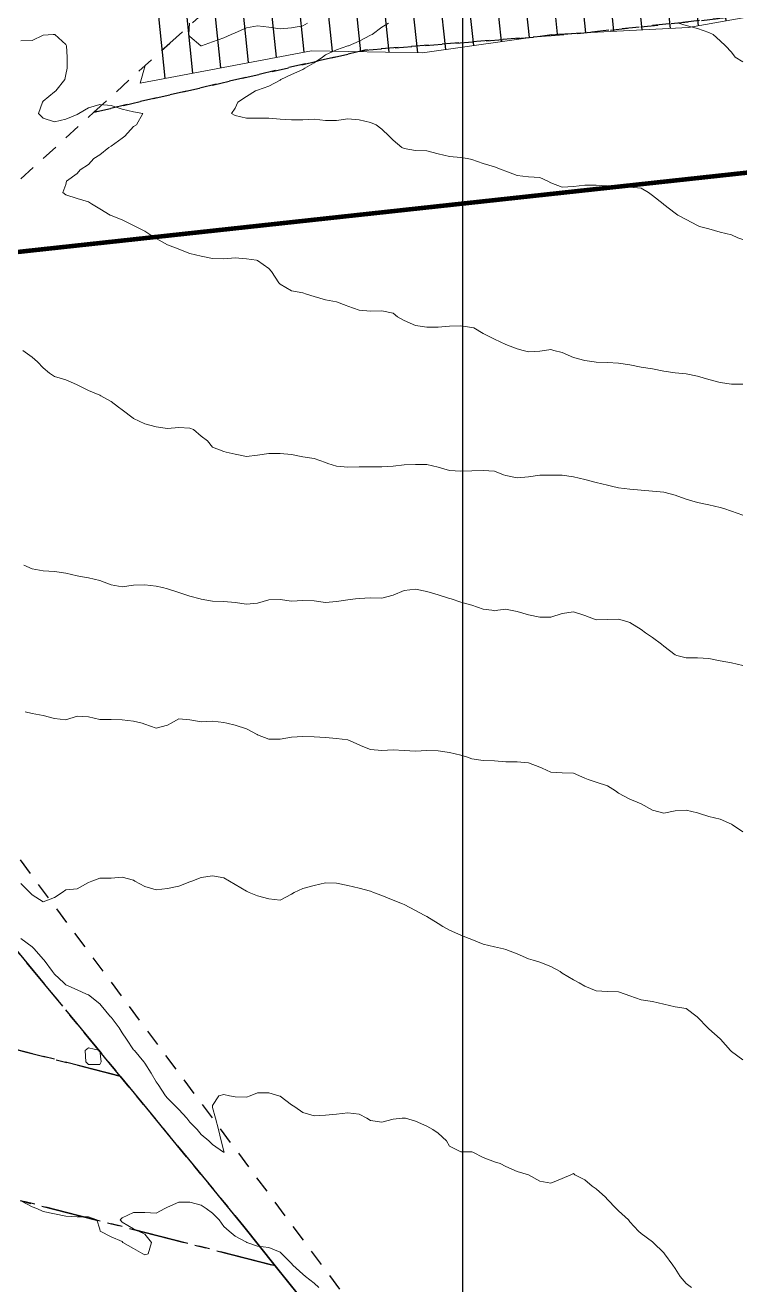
# Model space of a CAD drawing. Header units: centimetres. Extents: x 0 to 642158, y -847 to 649707.
# Drawn here: x 616811.4 to 616843.1, y 620998.4 to 621054.2 of the extents above; entities that cross this region are included whole.
import ezdxf

# ---------------------------------------------------------------- set-up
doc = ezdxf.new("R2010")
doc.units = ezdxf.units.CM
doc.header["$MEASUREMENT"] = 0
doc.linetypes.add('CENTERX2', pattern=[4, 2.5, -0.5, 0.5, -0.5])
doc.linetypes.add('JIS_02_0.7', pattern=[1.35, 0.75, -0.6])
for name, color, linetype, lineweight in [('MEV_layout inondation', 5, 'Continuous', 15), ('MEV_schema paysager_V', 7, 'Continuous', 20), ('WAL_parcellaire agricole', 7, 'JIS_02_0.7', 25), ('WAL_topographie 0.5', 253, 'Continuous', 20)]:
    doc.layers.add(name, color=color, linetype=linetype, lineweight=lineweight)
doc.layers.add('MEV_schema paysager_Ha', color=7, linetype='Continuous', lineweight=25, transparency=0.13)
doc.layers.add('SPW_parcellaire cadastral', color=7, linetype='CENTERX2', lineweight=25, true_color=0xff0542)
picture_1 = doc.add_image_def('image2.png', size_in_pixel=(6614, 11023))

msp = doc.modelspace()

# ---------------------------------------------------------------- hatches: boundary and pattern name
at = {"layer": 'MEV_schema paysager_Ha', "transparency": 33554687}
h = msp.add_hatch(dxfattribs=at)
h.set_pattern_fill('ANSI31', color=130, scale=10, angle=51)
h.paths.add_polyline_path([(616926.518, 621065.683), (616925.028, 621066.508), (616922.985, 621065.666), (616919.62, 621064.285), (616916.675, 621065.126), (616914.511, 621064.825), (616911.567, 621065.186), (616909.163, 621065.066), (616906.278, 621064.405), (616902.132, 621064.044), (616895.401, 621063.143), (616891.249, 621062.241), (616886.378, 621060.618), (616882.892, 621060.141), (616878.07, 621059.091), (616874.105, 621059.79), (616868.681, 621058.277), (616861.806, 621057.836), (616856.761, 621057.899), (616851.715, 621057.773), (616848.372, 621058.025), (616844.651, 621057.142), (616841.624, 621056.575), (616838.029, 621056.259), (616834.939, 621056.764), (616832.29, 621056.322), (616828.758, 621056.764), (616823.586, 621056.386), (616820.938, 621056.449), (616817.723, 621055.851), (616816.544, 621051.598), (616824.131, 621053.032), (616829.052, 621052.93), (616834.793, 621053.75), (616840.842, 621054.057), (616844.943, 621054.775), (616847.301, 621055.082), (616850.377, 621055.287), (616854.068, 621055.595), (616858.681, 621055.902), (616863.397, 621056.209), (616867.19, 621056.312), (616870.881, 621056.619), (616874.469, 621057.029), (616878.981, 621057.337), (616883.081, 621057.849), (616887.797, 621058.977), (616890.565, 621059.284), (616894.051, 621060.001), (616900.305, 621060.924), (616911.504, 621061.753), (616915.929, 621062.029), (616918.556, 621062.582), (616922.704, 621063.135), (616925.608, 621063.964), (616927.245, 621064.559)])

# ---------------------------------------------------------------- linework, layer by layer
at = {"layer": 'MEV_layout inondation', "const_width": 0.2}
msp.add_lwpolyline([(616900.942, 621085.199), (616869.556, 621081.82), (616818.373, 621077.958), (616791.092, 621080.131), (616754.688, 621092.309), (616742.718, 621101.924), (616722.412, 621069.444), (616695.48, 621070.085), (616668.547, 621046.793), (616701.256, 620999.929), (616753.203, 621003.561), (616805.513, 621043.508), (616905.775, 621054.403)], dxfattribs=at)
at = {"layer": 'MEV_schema paysager_V', "color": 130}
msp.add_lwpolyline([(616816.759, 621052.372), (616816.544, 621051.598), (616824.131, 621053.032), (616829.052, 621052.93), (616834.793, 621053.75), (616840.842, 621054.057), (616844.943, 621054.775), (616847.301, 621055.082), (616850.377, 621055.287), (616854.068, 621055.595), (616858.681, 621055.902), (616863.397, 621056.209), (616867.19, 621056.312), (616870.881, 621056.619), (616874.469, 621057.029), (616878.981, 621057.337), (616883.081, 621057.849), (616887.797, 621058.977), (616890.565, 621059.284), (616894.051, 621060.001), (616900.305, 621060.924)], dxfattribs=at)
at = {"layer": 'SPW_parcellaire cadastral'}
for points in [[(616828.62, 620991.602), (616822.528, 620999.222), (616821.141, 621000.957), (616815.653, 621007.62), (616810.697, 621013.64), (616809.106, 621015.572), (616786.411, 621043.132), (616810.649, 621053.21), (616808.947, 621069.085), (616828.325, 621057.997), (616866.877, 621060.38), (616914.934, 620908.409)], [(616815.653, 621007.62), (616778.899, 621016.995), (616770.866, 621019.044), (616772.263, 621024.51), (616780.32, 621022.555), (616809.106, 621015.572), (616810.697, 621013.64), (616815.653, 621007.62)], [(616769.271, 621012.806), (616770.866, 621019.044), (616778.899, 621016.995), (616815.653, 621007.62), (616821.141, 621000.957), (616822.528, 620999.222), (616777.304, 621010.757), (616769.271, 621012.806)], [(616769.271, 621012.806), (616777.304, 621010.757), (616822.528, 620999.222), (616828.62, 620991.602), (616793.824, 621000.297), (616791.884, 621000.781), (616775.782, 621004.804), (616767.739, 621006.814), (616769.271, 621012.806)]]:
    msp.add_lwpolyline(points, dxfattribs=at)
at = {"layer": 'WAL_parcellaire agricole'}
for points in [[(616814.49, 621050.306), (616817.853, 621053.369), (616824.051, 621058.886), (616835.557, 621059.83), (616843.551, 621060.681), (616879.102, 621062.459), (616881.452, 621057.429), (616875.386, 621056.217), (616844.023, 621054.647), (616836.053, 621053.8), (616826.496, 621053.049), (616814.49, 621050.306)], [(616953.143, 620711.971), (616858.38, 620827.209), (616864.438, 620861.876), (616868.32, 620884.334), (616867.933, 620903.376), (616866.056, 620918.251), (616863.43, 620932.75), (616860.116, 620946.437), (616856.142, 620953.121), (616843.946, 620973.289), (616803.523, 621027.534), (616798.272, 621035.533), (616814.49, 621050.306), (616826.496, 621053.049), (616836.053, 621053.8), (616844.023, 621054.647), (616875.386, 621056.217), (616881.452, 621057.429)]]:
    msp.add_lwpolyline(points, dxfattribs=at)
at = {"layer": 'WAL_topographie 0.5'}
for points in [[(616818.732, 621054.25), (616818.705, 621053.75), (616818.75, 621053.656), (616819.237, 621053.25), (616819.25, 621053.247), (616819.259, 621053.25), (616819.75, 621053.417), (616820.25, 621053.604), (616820.578, 621053.75), (616820.75, 621053.82), (616821.25, 621054.037), (616821.75, 621054.139), (616822.25, 621054.075), (616822.75, 621053.994), (616823.25, 621054.042), (616823.75, 621054.126), (616823.956, 621054.25)], [(616827.553, 621054.25), (616827.25, 621054.073), (616826.83, 621053.75), (616826.75, 621053.712), (616826.25, 621053.458), (616825.77, 621053.25), (616825.75, 621053.241), (616825.25, 621053.066), (616824.75, 621052.845), (616824.629, 621052.75), (616824.25, 621052.486), (616823.838, 621052.25), (616823.75, 621052.198), (616823.25, 621051.976), (616822.775, 621051.75), (616822.75, 621051.731), (616822.25, 621051.456), (616821.75, 621051.289), (616821.652, 621051.25), (616821.25, 621051.007), (616820.866, 621050.75), (616820.75, 621050.484), (616820.591, 621050.25), (616820.75, 621050.154), (616821.25, 621050.042), (616821.75, 621050.043), (616822.25, 621050.045), (616822.75, 621050.003), (616823.25, 621049.965), (616823.75, 621049.973), (616824.25, 621049.996), (616824.75, 621049.939), (616825.25, 621049.933), (616825.75, 621050.007), (616826.25, 621049.975), (616826.75, 621049.849), (616827.009, 621049.75), (616827.25, 621049.561), (616827.579, 621049.25), (616827.75, 621049.074), (616828.143, 621048.75), (616828.25, 621048.693), (616828.75, 621048.604), (616829.25, 621048.603), (616829.75, 621048.463), (616830.25, 621048.341), (616830.75, 621048.303), (616831.058, 621048.25), (616831.25, 621048.206), (616831.75, 621048.04), (616832.25, 621047.883), (616832.592, 621047.75), (616832.75, 621047.693), (616833.25, 621047.51), (616833.75, 621047.446), (616834.25, 621047.417), (616834.611, 621047.25), (616834.75, 621047.18), (616835.25, 621046.989), (616835.75, 621047.02), (616836.25, 621047.076), (616836.75, 621047.08), (616837.25, 621047.05), (616837.75, 621047.004), (616838.25, 621046.991), (616838.75, 621046.936), (616839.078, 621046.75), (616839.25, 621046.618), (616839.717, 621046.25), (616839.75, 621046.219), (616840.25, 621045.831), (616840.375, 621045.75), (616840.75, 621045.558), (616841.25, 621045.289), (616841.329, 621045.25), (616841.75, 621045.139), (616842.25, 621044.992), (616842.75, 621044.877), (616843.036, 621044.75), (616843.25, 621044.668)], [(616840.408, 621054.25), (616840.75, 621054.142), (616841.25, 621054.019), (616841.75, 621053.839), (616841.94, 621053.75), (616842.25, 621053.467), (616842.488, 621053.25), (616842.75, 621052.96), (616842.91, 621052.75), (616843.25, 621052.532)], [(616811.25, 621053.474), (616811.75, 621053.48), (616812.25, 621053.712), (616812.687, 621053.75), (616812.75, 621053.754), (616812.763, 621053.75), (616813.25, 621053.298), (616813.272, 621053.25), (616813.311, 621052.75), (616813.304, 621052.25), (616813.25, 621051.979), (616813.203, 621051.75), (616812.797, 621051.25), (616812.75, 621051.21), (616812.25, 621050.789), (616812.211, 621050.75), (616812.04, 621050.25), (616812.25, 621050.037), (616812.75, 621049.874), (616813.25, 621049.998), (616813.75, 621050.206), (616813.823, 621050.25), (616814.25, 621050.503), (616814.75, 621050.642), (616815.25, 621050.598), (616815.75, 621050.435), (616816.25, 621050.327), (616816.655, 621050.25), (616816.374, 621049.75), (616816.25, 621049.667), (616815.861, 621049.25), (616815.75, 621049.163), (616815.25, 621048.809), (616815.159, 621048.75), (616814.75, 621048.421), (616814.496, 621048.25), (616814.25, 621047.992), (616813.881, 621047.75), (616813.75, 621047.585), (616813.283, 621047.25), (616813.25, 621047.107), (616813.118, 621046.75), (616813.25, 621046.654), (616813.75, 621046.481), (616814.25, 621046.333), (616814.386, 621046.25), (616814.75, 621046.024), (616815.218, 621045.75), (616815.25, 621045.73), (616815.75, 621045.534), (616816.25, 621045.296), (616816.333, 621045.25), (616816.75, 621045.038), (616817.197, 621044.75), (616817.25, 621044.711), (616817.75, 621044.439), (616818.229, 621044.25), (616818.25, 621044.243), (616818.75, 621044.056), (616819.25, 621043.924), (616819.75, 621043.826), (616820.25, 621043.817), (616820.75, 621043.864), (616821.25, 621043.813), (616821.694, 621043.75), (616821.75, 621043.74), (616822.25, 621043.39), (616822.359, 621043.25), (616822.696, 621042.75), (616822.75, 621042.694), (616823.25, 621042.4), (616823.75, 621042.308), (616823.908, 621042.25), (616824.25, 621042.138), (616824.75, 621042), (616825.25, 621041.91), (616825.675, 621041.75), (616825.75, 621041.71), (616826.25, 621041.541), (616826.75, 621041.49), (616827.25, 621041.504), (616827.75, 621041.408), (616827.946, 621041.25), (616828.25, 621041.077), (616828.75, 621040.858), (616829.25, 621040.784), (616829.75, 621040.783), (616830.25, 621040.825), (616830.75, 621040.84), (616831.25, 621040.777), (616831.333, 621040.75), (616831.75, 621040.512), (616832.25, 621040.25), (616832.25, 621040.25), (616832.75, 621040.016), (616833.25, 621039.823), (616833.519, 621039.75), (616833.75, 621039.698), (616834.25, 621039.727), (616834.464, 621039.75), (616834.75, 621039.795), (616834.875, 621039.75), (616835.25, 621039.658), (616835.75, 621039.45), (616836.25, 621039.306), (616836.659, 621039.25), (616836.75, 621039.238), (616837.25, 621039.215), (616837.75, 621039.197), (616838.25, 621039.121), (616838.75, 621039.017), (616839.25, 621038.946), (616839.75, 621038.839), (616840.25, 621038.763), (616840.417, 621038.75), (616840.75, 621038.727), (616841.25, 621038.613), (616841.75, 621038.467), (616842.25, 621038.332), (616842.75, 621038.264), (616843.25, 621038.264)], [(616811.337, 621039.75), (616811.75, 621039.451), (616811.992, 621039.25), (616812.25, 621038.983), (616812.526, 621038.75), (616812.75, 621038.605), (616813.25, 621038.456), (616813.719, 621038.25), (616813.75, 621038.234), (616814.25, 621037.984), (616814.75, 621037.773), (616814.795, 621037.75), (616815.25, 621037.5), (616815.583, 621037.25), (616815.75, 621037.127), (616816.229, 621036.75), (616816.25, 621036.735), (616816.75, 621036.508), (616817.25, 621036.375), (616817.75, 621036.298), (616818.25, 621036.346), (616818.75, 621036.309), (616818.906, 621036.25), (616819.25, 621035.961), (616819.526, 621035.75), (616819.75, 621035.479), (616820.25, 621035.285), (616820.35, 621035.25), (616820.75, 621035.155), (616821.25, 621035.054), (616821.75, 621035.114), (616822.25, 621035.198), (616822.75, 621035.195), (616823.25, 621035.142), (616823.75, 621035.044), (616824.25, 621034.969), (616824.75, 621034.795), (616824.864, 621034.75), (616825.25, 621034.63), (616825.75, 621034.581), (616826.25, 621034.602), (616826.75, 621034.606), (616827.25, 621034.603), (616827.75, 621034.625), (616828.25, 621034.692), (616828.75, 621034.711), (616829.25, 621034.705), (616829.75, 621034.591), (616830.25, 621034.441), (616830.75, 621034.411), (616831.25, 621034.421), (616831.75, 621034.443), (616832.25, 621034.409), (616832.65, 621034.25), (616832.75, 621034.217), (616833.25, 621034.109), (616833.75, 621034.163), (616834.25, 621034.228), (616834.75, 621034.234), (616835.25, 621034.227), (616835.75, 621034.16), (616836.25, 621034.033), (616836.75, 621033.912), (616837.25, 621033.791), (616837.437, 621033.75), (616837.75, 621033.667), (616838.25, 621033.619), (616838.75, 621033.566), (616839.25, 621033.529), (616839.75, 621033.475), (616840.25, 621033.343), (616840.533, 621033.25), (616840.75, 621033.167), (616841.25, 621033.018), (616841.75, 621032.911), (616842.25, 621032.796), (616842.406, 621032.75), (616842.75, 621032.642), (616843.25, 621032.463)], [(616811.385, 621030.25), (616811.75, 621030.089), (616812.25, 621029.996), (616812.75, 621029.964), (616813.25, 621029.892), (616813.75, 621029.778), (616813.9, 621029.75), (616814.25, 621029.691), (616814.75, 621029.564), (616815.25, 621029.375), (616815.75, 621029.283), (616816.25, 621029.366), (616816.75, 621029.371), (616817.25, 621029.315), (616817.528, 621029.25), (616817.75, 621029.203), (616818.25, 621029.034), (616818.75, 621028.869), (616819.206, 621028.75), (616819.25, 621028.736), (616819.75, 621028.656), (616820.25, 621028.642), (616820.75, 621028.595), (616821.25, 621028.52), (616821.75, 621028.562), (616822.25, 621028.712), (616822.75, 621028.719), (616823.25, 621028.646), (616823.75, 621028.683), (616824.25, 621028.661), (616824.75, 621028.586), (616825.25, 621028.64), (616825.75, 621028.709), (616826.083, 621028.75), (616826.25, 621028.772), (616826.75, 621028.803), (616827.25, 621028.783), (616827.75, 621028.914), (616828.25, 621029.117), (616828.75, 621029.184), (616829.25, 621029.079), (616829.75, 621028.926), (616830.25, 621028.771), (616830.325, 621028.75), (616830.75, 621028.606), (616831.25, 621028.477), (616831.75, 621028.301), (616832.125, 621028.25), (616832.25, 621028.231), (616832.393, 621028.25), (616832.75, 621028.297), (616832.958, 621028.25), (616833.25, 621028.201), (616833.75, 621028.052), (616834.25, 621027.937), (616834.75, 621027.95), (616835.25, 621028.102), (616835.75, 621028.174), (616836.25, 621028.017), (616836.75, 621027.827), (616837.25, 621027.843), (616837.75, 621027.858), (616838.111, 621027.75), (616838.25, 621027.71), (616838.75, 621027.392), (616838.944, 621027.25), (616839.25, 621027.038), (616839.645, 621026.75), (616839.75, 621026.662), (616840.25, 621026.271), (616840.329, 621026.25), (616840.75, 621026.142), (616841.25, 621026.138), (616841.75, 621026.111), (616842.25, 621026.012), (616842.75, 621025.914), (616843.25, 621025.809)], [(616811.445, 621023.75), (616811.75, 621023.677), (616812.25, 621023.583), (616812.75, 621023.456), (616813.25, 621023.394), (616813.75, 621023.556), (616814.25, 621023.536), (616814.75, 621023.406), (616815.25, 621023.414), (616815.75, 621023.389), (616816.25, 621023.338), (616816.631, 621023.25), (616816.75, 621023.209), (616817.25, 621023.029), (616817.75, 621023.153), (616817.917, 621023.25), (616818.25, 621023.44), (616818.75, 621023.398), (616819.25, 621023.313), (616819.75, 621023.344), (616820.25, 621023.278), (616820.383, 621023.25), (616820.75, 621023.155), (616821.25, 621023.004), (616821.721, 621022.75), (616821.75, 621022.738), (616822.25, 621022.54), (616822.75, 621022.541), (616823.25, 621022.631), (616823.75, 621022.656), (616824.25, 621022.65), (616824.75, 621022.612), (616825.25, 621022.564), (616825.75, 621022.504), (616826.25, 621022.292), (616826.343, 621022.25), (616826.75, 621022.083), (616827.25, 621022.045), (616827.75, 621022.065), (616828.25, 621022.031), (616828.75, 621022.009), (616829.25, 621022.038), (616829.75, 621022.03), (616830.25, 621021.946), (616830.75, 621021.835), (616831.044, 621021.75), (616831.25, 621021.675), (616831.75, 621021.594), (616832.25, 621021.58), (616832.75, 621021.541), (616833.25, 621021.537), (616833.75, 621021.496), (616834.25, 621021.295), (616834.357, 621021.25), (616834.75, 621021.075), (616835.25, 621021.052), (616835.75, 621021.03), (616836.25, 621020.807), (616836.397, 621020.75), (616836.75, 621020.635), (616837.25, 621020.469), (616837.618, 621020.25), (616837.75, 621020.15), (616838.25, 621019.89), (616838.566, 621019.75), (616838.75, 621019.672), (616839.25, 621019.399), (616839.75, 621019.261), (616840.25, 621019.36), (616840.75, 621019.396), (616841.25, 621019.272), (616841.341, 621019.25), (616841.75, 621019.109), (616842.25, 621019), (616842.75, 621018.781), (616842.793, 621018.75), (616843.25, 621018.434)], [(616811.25, 621016.153), (616811.657, 621015.75), (616811.75, 621015.652), (616812.25, 621015.336), (616812.75, 621015.528), (616813.083, 621015.75), (616813.25, 621015.866), (616813.75, 621015.912), (616814.25, 621016.192), (616814.397, 621016.25), (616814.75, 621016.39), (616815.25, 621016.38), (616815.75, 621016.433), (616816.25, 621016.298), (616816.307, 621016.25), (616816.75, 621016.022), (616817.25, 621015.873), (616817.75, 621015.925), (616818.25, 621016.028), (616818.75, 621016.215), (616818.833, 621016.25), (616819.25, 621016.41), (616819.75, 621016.483), (616820.25, 621016.395), (616820.507, 621016.25), (616820.75, 621016.108), (616821.25, 621015.808), (616821.38, 621015.75), (616821.75, 621015.601), (616822.25, 621015.472), (616822.75, 621015.41), (616823.25, 621015.673), (616823.361, 621015.75), (616823.75, 621015.921), (616824.25, 621016.055), (616824.75, 621016.172), (616825.25, 621016.161), (616825.75, 621016.058), (616826.25, 621015.941), (616826.75, 621015.808), (616826.885, 621015.75), (616827.25, 621015.612), (616827.75, 621015.414), (616828.173, 621015.25), (616828.25, 621015.215), (616828.75, 621014.958), (616829.135, 621014.75), (616829.25, 621014.686), (616829.75, 621014.381), (616829.954, 621014.25), (616830.25, 621014.08), (616830.75, 621013.856), (616831, 621013.75), (616831.25, 621013.662), (616831.75, 621013.462), (616832.25, 621013.347), (616832.65, 621013.25), (616832.75, 621013.227), (616833.25, 621013.032), (616833.75, 621012.813), (616833.96, 621012.75), (616834.25, 621012.667), (616834.75, 621012.471), (616835.161, 621012.25), (616835.25, 621012.172), (616835.75, 621011.885), (616836, 621011.75), (616836.25, 621011.598), (616836.75, 621011.396), (616837.25, 621011.361), (616837.75, 621011.347), (616838.041, 621011.25), (616838.25, 621011.174), (616838.75, 621011), (616839.25, 621010.925), (616839.75, 621010.801), (616840, 621010.75), (616840.25, 621010.687), (616840.75, 621010.607), (616841.226, 621010.25), (616841.25, 621010.234), (616841.706, 621009.75), (616841.75, 621009.715), (616842.25, 621009.262), (616842.264, 621009.25), (616842.708, 621008.75), (616842.75, 621008.709), (616843.25, 621008.345)], [(616811.25, 621013.712), (616811.75, 621013.35), (616811.84, 621013.25), (616812.25, 621012.8), (616812.285, 621012.75), (616812.653, 621012.25), (616812.75, 621012.127), (616813.155, 621011.75), (616813.25, 621011.658), (616813.75, 621011.441), (616814.157, 621011.25), (616814.25, 621011.214), (616814.75, 621010.819), (616814.82, 621010.75), (616815.234, 621010.25), (616815.25, 621010.234), (616815.614, 621009.75), (616815.75, 621009.532), (616815.933, 621009.25), (616816.25, 621008.787), (616816.291, 621008.75), (616816.712, 621008.25), (616816.75, 621008.194), (616817.028, 621007.75), (616817.25, 621007.369), (616817.346, 621007.25), (616817.666, 621006.75), (616817.75, 621006.634), (616818.134, 621006.25), (616818.25, 621006.132), (616818.608, 621005.75), (616818.75, 621005.582), (616819.062, 621005.25), (616819.25, 621005.028), (616819.585, 621004.75), (616819.75, 621004.593), (616820.243, 621004.25), (616820.25, 621004.244), (616820.26, 621004.25), (616820.25, 621004.292), (616820.128, 621004.75), (616820.008, 621005.25), (616819.882, 621005.75), (616819.75, 621006.226), (616819.744, 621006.25), (616819.75, 621006.322), (616820.022, 621006.75), (616820.25, 621006.797), (616820.5, 621006.75), (616820.75, 621006.696), (616821.25, 621006.683), (616821.417, 621006.75), (616821.75, 621006.883), (616822.25, 621006.877), (616822.683, 621006.75), (616822.75, 621006.727), (616823.25, 621006.35), (616823.395, 621006.25), (616823.75, 621006.011), (616824.25, 621005.859), (616824.75, 621005.893), (616825.25, 621005.931), (616825.75, 621005.99), (616826.25, 621005.926), (616826.592, 621005.75), (616826.75, 621005.656), (616827.25, 621005.579), (616827.75, 621005.706), (616828.15, 621005.75), (616828.25, 621005.76), (616828.296, 621005.75), (616828.75, 621005.628), (616829.25, 621005.4), (616829.511, 621005.25), (616829.75, 621005.093), (616830.114, 621004.75), (616830.25, 621004.513), (616830.75, 621004.27), (616831.25, 621004.265), (616831.283, 621004.25), (616831.75, 621004.017), (616832.25, 621003.817), (616832.5, 621003.75), (616832.75, 621003.617), (616833.25, 621003.39), (616833.75, 621003.25), (616833.75, 621003.25), (616834.25, 621002.964), (616834.75, 621002.882), (616835.25, 621003.077), (616835.635, 621003.25), (616835.75, 621003.306), (616835.808, 621003.25), (616836.25, 621003.025), (616836.576, 621002.75), (616836.75, 621002.629), (616837.162, 621002.25), (616837.25, 621002.15), (616837.642, 621001.75), (616837.75, 621001.658), (616838.187, 621001.25), (616838.25, 621001.169), (616838.625, 621000.75), (616838.75, 621000.643), (616839.25, 621000.278), (616839.278, 621000.25), (616839.75, 620999.787), (616839.786, 620999.75), (616840.155, 620999.25), (616840.25, 620999.097), (616840.481, 620998.75), (616840.75, 620998.428), (616840.979, 620998.25)], [(616814.807, 621008.25), (616814.75, 621008.131), (616814.25, 621008.128), (616814.127, 621008.25), (616814.099, 621008.75), (616814.25, 621008.874), (616814.75, 621008.753), (616814.752, 621008.75), (616814.807, 621008.25)], [(616811.25, 621002.099), (616811.75, 621001.833), (616811.961, 621001.75), (616812.25, 621001.628), (616812.75, 621001.511), (616813.25, 621001.419), (616813.75, 621001.386), (616814.25, 621001.382), (616814.618, 621001.25), (616814.75, 621000.833), (616814.773, 621000.75), (616815.25, 621000.5), (616815.75, 621000.292), (616815.778, 621000.25), (616816.25, 620999.976), (616816.662, 620999.75), (616816.75, 620999.709), (616816.9, 620999.75), (616817.042, 621000.25), (616816.75, 621000.618), (616816.472, 621000.75), (616816.25, 621000.85), (616815.75, 621001.143), (616815.656, 621001.25), (616815.75, 621001.338), (616816.25, 621001.583), (616816.75, 621001.577), (616817.25, 621001.546), (616817.643, 621001.75), (616817.75, 621001.813), (616818.25, 621002.042), (616818.75, 621002.042), (616819.25, 621001.901), (616819.475, 621001.75), (616819.75, 621001.541), (616820.041, 621001.25), (616820.25, 621000.958), (616820.483, 621000.75), (616820.75, 621000.533), (616821.25, 621000.258), (616821.27, 621000.25), (616821.75, 621000.088), (616822.25, 621000.026), (616822.75, 620999.817), (616822.821, 620999.75), (616823.25, 620999.313), (616823.302, 620999.25), (616823.75, 620998.85), (616823.871, 620998.75), (616824.25, 620998.446), (616824.456, 620998.25)]]:
    msp.add_lwpolyline(points, dxfattribs=at)

# ---------------------------------------------------------------- pictures from other files: only their frames are drawn
image = msp.add_image(picture_1, insert=(616830.845, 620745.783), size_in_units=(429.466, 715.756), dxfattribs=dict(brightness=75))
image.dxf.flags = 7

doc.saveas('drawing.dxf')
